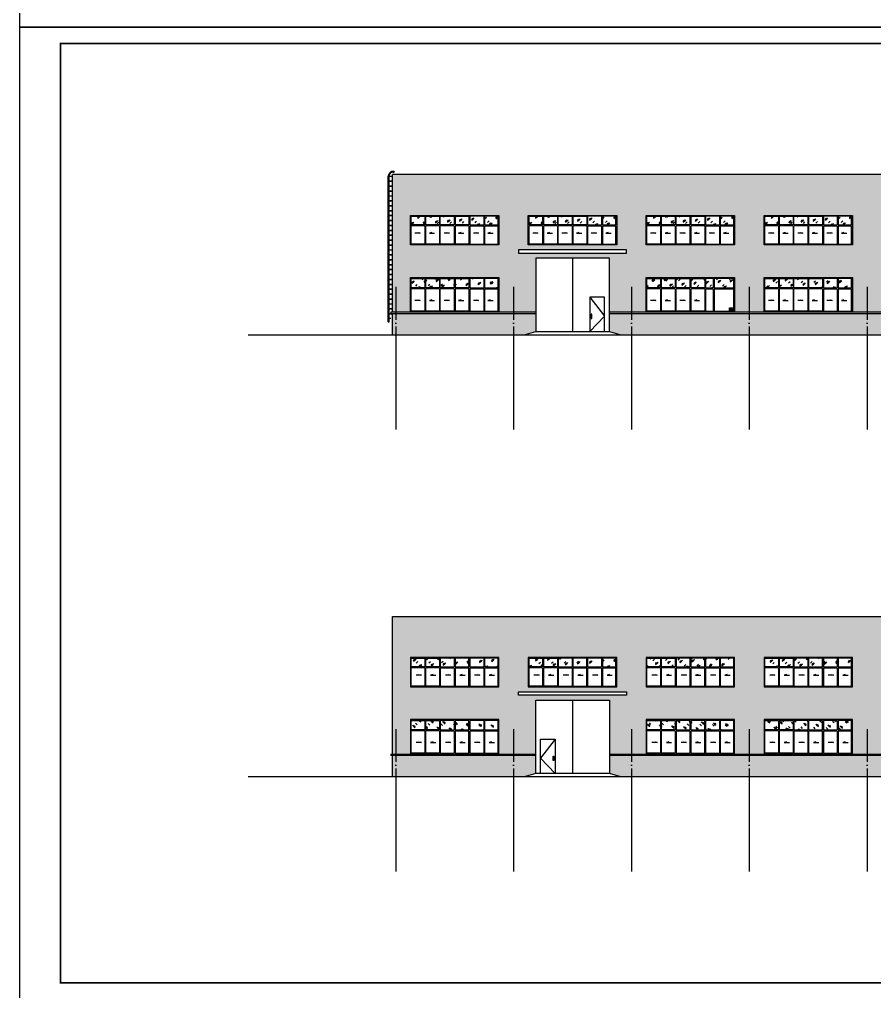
# Model space of a CAD drawing. Extents: x 39560 to 217760, y -140239 to 277665.
# Drawn here: x 39560 to 91792, y -38365 to 21035 of the extents above; entities that cross this region are included whole.
import ezdxf

# ---------------------------------------------------------------- set-up
doc = ezdxf.new("R2010")
doc.units = 0
doc.header["$LTSCALE"] = 1000
doc.header["$MEASUREMENT"] = 0
doc.linetypes.add('DOTE', pattern=[2.42, 2, -0.2, 0.02, -0.2])
for name, color, linetype in [('0-lm', 2, 'Continuous'), ('AXIS', 3, 'Continuous'), ('DOTE', 8, 'DOTE'), ('PUB_HATCH', 8, 'Continuous'), ('PUB_TITLE', 4, 'Continuous'), ('WINDOW', 4, 'Continuous'), ('WINDOW_TEXT', 7, 'Continuous'), ('图框(锁住)', 7, 'Continuous')]:
    doc.layers.add(name, color=color, linetype=linetype)
pattern_1 = [(45, (1190517.05, -4291.24), (-342.9185, 342.9185), [156.8, -403.2]), (45, (1190584.25, -4263.24), (-342.9185, 342.9185), [67.2, -492.8]), (45, (1190517.05, -4263.24), (-342.9185, 342.9185), [112, -448]), (45, (1190550.65, -4291.24), (376.1808, -376.1808), [140, -420]), (45, (1190517.05, -4319.24), (-342.9185, 342.9185), [224, -336]), (45, (1190517.05, -4235.24), (-342.9185, 342.9185), [56, -504])]

# ---------------------------------------------------------------- blocks, each defined once
blk = doc.blocks.new('5418C')
at = {"layer": 'PUB_HATCH'}
h = blk.add_hatch(dxfattribs=at)
h.set_pattern_fill('玻璃1', color=256, scale=70, style=0)
h.set_pattern_definition([(45, (1163781.3, -7954.45), (-342.92, 342.92), [156.8, -403.2]), (45, (1163848.5, -7926.45), (-342.92, 342.92), [67.2, -492.8]), (45, (1163781.3, -7926.45), (-342.92, 342.92), [112, -448]), (45, (1163814.9, -7954.45), (376.18, -376.18), [140, -420]), (45, (1163781.3, -7982.45), (-342.92, 342.92), [224, -336]), (45, (1163781.3, -7898.45), (-342.92, 342.92), [56, -504])])
h.paths.add_polyline_path([(1164606, -8032), (1163781, -8032), (1163781, -7457), (1164606, -7457)])
h.paths.add_polyline_path([(1164656, -7457), (1165506, -7457), (1165506, -8032), (1164656, -8032)])
h.paths.add_polyline_path([(1165556, -8032), (1165556, -7457), (1166406, -7457), (1166406, -8032)])
h.paths.add_polyline_path([(1166456, -8032), (1166456, -7457), (1167306, -7457), (1167306, -8032)])
h.paths.add_polyline_path([(1167356, -8032), (1167356, -7457), (1168206, -7457), (1168206, -8032)])
h.paths.add_polyline_path([(1168256, -8032), (1168256, -7457), (1169081, -7457), (1169081, -8032)])
for points in [[(1164177, -8758), (1164322, -8797), (1164001, -8797)], [(1165033, -8758), (1164888, -8797), (1165209, -8797)], [(1165965, -8758), (1166109, -8797), (1165789, -8797)], [(1166821, -8758), (1166676, -8797), (1166997, -8797)], [(1167752, -8758), (1167897, -8797), (1167576, -8797)], [(1168608, -8758), (1168463, -8797), (1168784, -8797)]]:
    blk.add_lwpolyline(points, dxfattribs=at)
at = {"layer": 'WINDOW'}
for p, q in [((1164606, -7457), (1164606, -8032)), ((1164656, -7457), (1164656, -8032)), ((1166406, -7457), (1166406, -8032)), ((1166456, -7457), (1166456, -8032)), ((1168206, -7457), (1168206, -8032)), ((1168256, -7457), (1168256, -8032)), ((1164606, -8032), (1163781, -8032)), ((1164606, -8082), (1163781, -8082)), ((1164606, -8082), (1164606, -9457)), ((1165506, -8032), (1164656, -8032)), ((1165506, -8082), (1164656, -8082)), ((1164656, -8082), (1164656, -9457)), ((1166406, -8032), (1165556, -8032)), ((1166406, -8082), (1165556, -8082)), ((1166406, -8082), (1166406, -9457)), ((1167306, -8032), (1166456, -8032)), ((1167306, -8082), (1166456, -8082)), ((1166456, -8082), (1166456, -9457)), ((1167356, -8032), (1168206, -8032)), ((1167356, -8082), (1168206, -8082)), ((1168206, -8082), (1168206, -9457)), ((1168256, -8032), (1169081, -8032)), ((1168256, -8082), (1169081, -8082)), ((1168256, -8082), (1168256, -9457))]:
    blk.add_line(p, q, dxfattribs=at)
for points in [[(1163781, -8032), (1163781, -7457), (1164606, -7457)], [(1164656, -7457), (1165506, -7457), (1165506, -8032)], [(1165556, -8032), (1165556, -7457), (1166406, -7457)], [(1166456, -7457), (1167306, -7457), (1167306, -8032)], [(1168206, -7457), (1167356, -7457), (1167356, -8032)], [(1169081, -8032), (1169081, -7457), (1168256, -7457)], [(1164606, -9457), (1163781, -9457), (1163781, -8082)], [(1165506, -8082), (1165506, -9457), (1164656, -9457)], [(1166406, -9457), (1165556, -9457), (1165556, -8082)], [(1167306, -8082), (1167306, -9457), (1166456, -9457)], [(1167356, -8082), (1167356, -9457), (1168206, -9457)], [(1168256, -9457), (1169081, -9457), (1169081, -8082)]]:
    blk.add_lwpolyline(points, dxfattribs=at)
at = {"layer": 'WINDOW_TEXT'}
blk.add_lwpolyline([(1163731, -7407), (1169131, -7407), (1169131, -9507), (1163731, -9507)], close=True, dxfattribs=at)
blk = doc.blocks.new('EWQEQWEWQ')
at = {"layer": '0-lm'}
blk.add_lwpolyline([(-2950, -2450), (-2250, -2250), (2250, -2250), (2950, -2450)], dxfattribs=at)
at = {"layer": 'PUB_HATCH'}
blk.add_lwpolyline([(1184, -1185), (1135, -1185), (1135, -1445), (1184, -1445)], close=True, dxfattribs=at)
at = {"layer": 'WINDOW'}
blk.add_lwpolyline([(1050, -150), (1950, -1300), (1050, -2250)], dxfattribs=at)
blk.add_lwpolyline([(1050, -2250), (1950, -2250), (1950, -150), (1050, -150)], close=True, dxfattribs=at)
at = {"layer": 'WINDOW_TEXT'}
blk.add_line((0, 2250), (0, -2250), dxfattribs=at)
for points in [[(-3300, 2550), (3300, 2550), (3300, 2750), (-3300, 2750)], [(-2250, -2250), (2250, -2250), (2250, 2250), (-2250, 2250)]]:
    blk.add_lwpolyline(points, close=True, dxfattribs=at)
blk = doc.blocks.new('WQEQWEQWEWEQE')
at = {"color": 0}
for p, q in [((-55, -8909), (-55, 0)), ((-55, 0), (145, 0)), ((195, 291), (245, 291)), ((195, 241), (245, 241)), ((245, 241), (245, 291)), ((-105, -8709), (-105, -9)), ((-105, -8909), (-105, -9)), ((-55, -18), (145, -18)), ((-55, -300), (145, -300)), ((-55, -318), (145, -318)), ((-55, -600), (145, -600)), ((-55, -618), (145, -618)), ((-55, -900), (145, -900)), ((-55, -918), (145, -918)), ((-55, -1200), (145, -1200)), ((-55, -1218), (145, -1218)), ((-55, -1500), (145, -1500)), ((-55, -1518), (145, -1518)), ((-55, -1800), (145, -1800)), ((-55, -1818), (145, -1818)), ((-55, -2100), (145, -2100)), ((-55, -2118), (145, -2118)), ((-55, -2400), (145, -2400)), ((-55, -2418), (145, -2418)), ((-55, -2700), (145, -2700)), ((-55, -2718), (145, -2718)), ((-55, -3000), (145, -3000)), ((-55, -3018), (145, -3018)), ((-55, -3300), (145, -3300)), ((-55, -3318), (145, -3318)), ((-55, -3600), (145, -3600)), ((-55, -3618), (145, -3618)), ((-55, -3900), (145, -3900)), ((-55, -3918), (145, -3918)), ((-55, -4200), (145, -4200)), ((-55, -4218), (145, -4218)), ((-55, -4500), (145, -4500)), ((-55, -4518), (145, -4518)), ((-55, -4800), (145, -4800)), ((-55, -4818), (145, -4818)), ((-55, -5100), (145, -5100)), ((-55, -5118), (145, -5118)), ((-55, -5400), (145, -5400)), ((-55, -5418), (145, -5418)), ((-55, -5700), (145, -5700)), ((-55, -5718), (145, -5718)), ((-55, -6000), (145, -6000)), ((-55, -6018), (145, -6018)), ((-55, -6300), (145, -6300)), ((-55, -6318), (145, -6318)), ((-55, -6600), (145, -6600)), ((-55, -6618), (145, -6618)), ((-55, -6900), (145, -6900)), ((-55, -6918), (145, -6918)), ((-55, -7200), (145, -7200)), ((-55, -7218), (145, -7218)), ((-55, -7500), (145, -7500)), ((-55, -7518), (145, -7518)), ((-55, -7800), (145, -7800)), ((-55, -7818), (145, -7818)), ((-55, -8100), (145, -8100)), ((-55, -8118), (145, -8118)), ((-55, -8909), (-105, -8909)), ((-105, -8909), (-55, -8909)), ((-55, -8400), (145, -8400)), ((-55, -8418), (145, -8418)), ((-55, -8691), (45, -8691)), ((45, -8709), (-55, -8709))]:
    blk.add_line(p, q, dxfattribs=at)
for radius, end in [(300, 180), (250, 180.00007)]:
    blk.add_arc((195, -9), radius, 90, end, dxfattribs=at)
blk = doc.blocks.new('EQWEWQQEWE')
at = {"layer": 'PUB_HATCH'}
h = blk.add_hatch(dxfattribs=at)
h.set_pattern_fill('玻璃1', color=256, scale=70, style=0)
h.set_pattern_definition([(45, (1125250, 14699), (-342.9185, 342.9185), [156.8, -403.2]), (45, (1125317.2, 14727), (-342.9185, 342.9185), [67.2, -492.8]), (45, (1125250, 14727), (-342.9185, 342.9185), [112, -448]), (45, (1125283.6, 14699), (376.1808, -376.1808), [140, -420]), (45, (1125250, 14671), (-342.9185, 342.9185), [224, -336]), (45, (1125250, 14755), (-342.9185, 342.9185), [56, -504])])
h.paths.add_polyline_path([(2700, 465), (3525, 465), (3525, 990), (2700, 990)])
h.paths.add_polyline_path([(2650, 990), (1800, 990), (1800, 465), (2650, 465)])
h.paths.add_polyline_path([(1750, 465), (1750, 990), (900, 990), (900, 465)])
h.paths.add_polyline_path([(850, 465), (850, 990), (0, 990), (0, 465)])
h.paths.add_polyline_path([(-50, 465), (-50, 990), (-900, 990), (-900, 465)])
h.paths.add_polyline_path([(-950, 465), (-950, 990), (-1775, 990), (-1775, 465)])
for points in [[(-1302, -11), (-1157, -50), (-1478, -50)], [(-446, -11), (-591, -50), (-270, -50)], [(486, -11), (631, -50), (310, -50)], [(1342, -11), (1197, -50), (1518, -50)], [(2273, -11), (2418, -50), (2097, -50)], [(3129, -11), (2984, -50), (3305, -50)]]:
    blk.add_lwpolyline(points, dxfattribs=at)
at = {"layer": 'WINDOW'}
for p, q in [((-950, 990), (-950, 465)), ((-900, 990), (-900, 465)), ((850, 990), (850, 465)), ((900, 990), (900, 465)), ((2650, 990), (2650, 465)), ((2700, 990), (2700, 465)), ((-950, 465), (-1775, 465)), ((-950, 415), (-1775, 415)), ((-950, 415), (-950, -710)), ((-50, 465), (-900, 465)), ((-50, 415), (-900, 415)), ((-900, 415), (-900, -710)), ((0, 465), (850, 465)), ((0, 415), (850, 415)), ((850, 415), (850, -710)), ((900, 465), (1750, 465)), ((900, 415), (1750, 415)), ((900, 415), (900, -710)), ((1800, 465), (2650, 465)), ((1800, 415), (2650, 415)), ((2650, 415), (2650, -710)), ((2700, 465), (3525, 465)), ((2700, 415), (3525, 415)), ((2700, 415), (2700, -710))]:
    blk.add_line(p, q, dxfattribs=at)
for points in [[(-1775, 465), (-1775, 990), (-950, 990)], [(-900, 990), (-50, 990), (-50, 465)], [(850, 990), (0, 990), (0, 465)], [(1750, 465), (1750, 990), (900, 990)], [(2650, 990), (1800, 990), (1800, 465)], [(3525, 465), (3525, 990), (2700, 990)], [(-950, -710), (-1775, -710), (-1775, 415)], [(-50, 415), (-50, -710), (-900, -710)], [(0, 415), (0, -710), (850, -710)], [(900, -710), (1750, -710), (1750, 415)], [(1800, 415), (1800, -710), (2650, -710)], [(2700, -710), (3525, -710), (3525, 415)]]:
    blk.add_lwpolyline(points, dxfattribs=at)
at = {"layer": 'WINDOW_TEXT'}
blk.add_lwpolyline([(3575, 1040), (-1825, 1040), (-1825, -760), (3575, -760)], close=True, dxfattribs=at)
blk = doc.blocks.new('QEWQEQWEQWEWQEQW')
at = {"layer": 'PUB_HATCH'}
h = blk.add_hatch(dxfattribs=at)
h.set_pattern_fill('玻璃1', color=256, scale=70, style=0)
h.set_pattern_definition([(45, (-4050, 977.53), (-342.92, 342.92), [156.8, -403.2]), (45, (-3982.8, 1005.53), (-342.92, 342.92), [67.2, -492.8]), (45, (-4050, 1005.53), (-342.92, 342.92), [112, -448]), (45, (-4016.4, 977.53), (376.18, -376.18), [140, -420]), (45, (-4050, 949.53), (-342.92, 342.92), [224, -336]), (45, (-4050, 1033.53), (-342.92, 342.92), [56, -504])])
h.paths.add_polyline_path([(-3225, 1475), (-4050, 1475), (-4050, 900), (-3225, 900)])
h.paths.add_polyline_path([(-3175, 900), (-2325, 900), (-2325, 1475), (-3175, 1475)])
h.paths.add_polyline_path([(-1425, 900), (-1425, 1475), (-2275, 1475), (-2275, 900)])
h.paths.add_polyline_path([(-525, 900), (-525, 1475), (-1375, 1475), (-1375, 900)])
h.paths.add_polyline_path([(0, 900), (0, 1475), (-475, 1475), (-475, 900)])
h.paths.add_polyline_path([(1250, 900), (1250, 1475), (50, 1475), (50, 900)])
at = {"layer": 'WINDOW'}
h = blk.add_hatch(color=1, dxfattribs=at)
edge = h.paths.add_edge_path()
edge.add_arc((1087, -425), 75, 0, 360)
at = {"color": 1}
blk.add_lwpolyline([(987, -325), (1187, -325), (1187, -525), (987, -525)], close=True, dxfattribs=at)
at = {"layer": 'PUB_HATCH'}
for points in [[(-3654, 174), (-3509, 135), (-3830, 135)], [(-2798, 174), (-2943, 135), (-2622, 135)], [(-1867, 174), (-1722, 135), (-2043, 135)], [(-1011, 174), (-1156, 135), (-835, 135)]]:
    blk.add_lwpolyline(points, dxfattribs=at)
blk.add_lwpolyline([(987, -325), (1187, -325), (1187, -525), (987, -525)], close=True, dxfattribs=at)
at = {"layer": 'WINDOW'}
for p, q in [((-3225, 1475), (-3225, 900)), ((-3175, 1475), (-3175, 900)), ((-1425, 1475), (-1425, 900)), ((-1375, 1475), (-1375, 900)), ((0, 1475), (0, 900)), ((50, 1475), (50, 900)), ((-3225, 900), (-4050, 900)), ((-3225, 850), (-4050, 850)), ((-3225, 850), (-3225, -525)), ((-2325, 900), (-3175, 900)), ((-2325, 850), (-3175, 850)), ((-3175, 850), (-3175, -525)), ((-1425, 900), (-2275, 900)), ((-1425, 850), (-2275, 850)), ((-1425, 850), (-1425, -525)), ((-525, 900), (-1375, 900)), ((-525, 850), (-1375, 850)), ((-1375, 850), (-1375, -525)), ((-475, 900), (0, 900)), ((-475, 850), (0, 850)), ((0, 850), (0, -525)), ((50, 900), (1250, 900)), ((50, 850), (1250, 850)), ((50, 850), (50, -525))]:
    blk.add_line(p, q, dxfattribs=at)
for points in [[(-4050, 900), (-4050, 1475), (-3225, 1475)], [(-3175, 1475), (-2325, 1475), (-2325, 900)], [(-2275, 900), (-2275, 1475), (-1425, 1475)], [(-1375, 1475), (-525, 1475), (-525, 900)], [(0, 1475), (-475, 1475), (-475, 900)], [(1250, 900), (1250, 1475), (50, 1475)], [(-3225, -525), (-4050, -525), (-4050, 850)], [(-2325, 850), (-2325, -525), (-3175, -525)], [(-1425, -525), (-2275, -525), (-2275, 850)], [(-525, 850), (-525, -525), (-1375, -525)], [(-475, 850), (-475, -525), (0, -525)], [(50, -525), (1250, -525), (1250, 850)]]:
    blk.add_lwpolyline(points, dxfattribs=at)
at = {"layer": 'WINDOW', "color": 1}
blk.add_circle((1087, -425), 75, dxfattribs=at)
at = {"layer": 'WINDOW_TEXT'}
blk.add_lwpolyline([(-4100, 1525), (1300, 1525), (1300, -575), (-4100, -575)], close=True, dxfattribs=at)

msp = doc.modelspace()

# ---------------------------------------------------------------- hatches: boundary and pattern name
at = {"layer": 'PUB_HATCH'}
h = msp.add_hatch(dxfattribs=at)
h.set_pattern_fill('ANSI33', color=252, scale=100, angle=45, style=0)
h.set_pattern_definition([(90, (26735.76, -600.54), (-317.5, 3e-14), []), (90, (26894.5, -441.8), (-317.5, 3e-14), [158.75, -79.375])])
h.paths.add_polyline_path([(66201.372, 7257.782), (63442.056, 7257.782), (63442.056, 9057.782), (66201.372, 9057.782), (66201.372, 11557.782), (62342.056, 11557.782), (62342.056, 3157.782), (63442.056, 3157.782), (63442.056, 5257.782), (66201.372, 5257.782)])
h.paths.add_polyline_path([(71092.056, 6457.782), (73107.656, 6457.782), (73107.656, 6757.782), (70042.056, 6757.782), (70042.056, 6957.782), (73107.656, 6957.782), (73107.656, 7257.782), (70642.056, 7257.782), (70642.056, 9057.782), (73107.656, 9057.782), (73107.656, 11557.782), (66201.372, 11557.782), (66201.372, 9057.782), (68842.056, 9057.782), (68842.056, 7257.782), (66201.372, 7257.782), (66201.372, 5257.782), (68842.056, 5257.782), (68842.056, 3157.782), (71092.056, 3157.782)])
h.paths.add_polyline_path([(81093.047, 7257.782), (77842.056, 7257.782), (77842.056, 9057.782), (81093.047, 9057.782), (81093.047, 11557.782), (73107.656, 11557.782), (73107.656, 9057.782), (76042.056, 9057.782), (76042.056, 7257.782), (73107.656, 7257.782), (73107.656, 6957.782), (76642.056, 6957.782), (76642.056, 6757.782), (73107.656, 6757.782), (73107.656, 6457.782), (75592.056, 6457.782), (75592.056, 3157.782), (77842.056, 3157.782), (77842.056, 5257.782), (81093.047, 5257.782)])
h.paths.add_polyline_path([(88107.242, 7257.782), (85042.056, 7257.782), (85042.056, 9057.782), (88107.242, 9057.782), (88107.242, 11557.782), (81093.047, 11557.782), (81093.047, 9057.782), (83242.056, 9057.782), (83242.056, 7257.782), (81093.047, 7257.782), (81093.047, 5257.782), (83242.056, 5257.782), (83242.056, 3157.782), (85042.056, 3157.782), (85042.056, 5257.782), (88107.242, 5257.782)])
h.paths.add_polyline_path([(95337.257, 7257.782), (92242.056, 7257.782), (92242.056, 9057.782), (95337.257, 9057.782), (95337.257, 11557.782), (88107.242, 11557.782), (88107.242, 9057.782), (90442.056, 9057.782), (90442.056, 7257.782), (88107.242, 7257.782), (88107.242, 5257.782), (90442.056, 5257.782), (90442.056, 3157.782), (92242.056, 3157.782), (92242.056, 5257.782), (95337.257, 5257.782)])
h.paths.add_polyline_path([(101919.81, 7257.782), (99442.056, 7257.782), (99442.056, 9057.782), (101919.81, 9057.782), (101919.81, 11557.782), (95337.257, 11557.782), (95337.257, 9057.782), (97642.056, 9057.782), (97642.056, 7257.782), (95337.257, 7257.782), (95337.257, 5257.782), (97642.056, 5257.782), (97642.056, 3157.782), (99442.056, 3157.782), (99442.056, 5257.782), (101919.81, 5257.782)])
h.paths.add_polyline_path([(107092.056, 6457.782), (109365.647, 6457.782), (109365.647, 6757.782), (106042.056, 6757.782), (106042.056, 6957.782), (109365.647, 6957.782), (109365.647, 7257.782), (106642.056, 7257.782), (106642.056, 9057.782), (109365.647, 9057.782), (109365.647, 11557.782), (101919.81, 11557.782), (101919.81, 9057.782), (104842.056, 9057.782), (104842.056, 7257.782), (101919.81, 7257.782), (101919.81, 5257.782), (104842.056, 5257.782), (104842.056, 3157.782), (107092.056, 3157.782)])
h.paths.add_polyline_path([(116164.021, 11557.782), (109365.647, 11557.782), (109365.647, 9057.782), (112042.056, 9057.782), (112042.056, 7257.782), (109365.647, 7257.782), (109365.647, 6957.782), (112642.056, 6957.782), (112642.056, 6757.782), (109365.647, 6757.782), (109365.647, 6457.782), (111592.056, 6457.782), (111592.056, 3157.782), (113842.056, 3157.782), (113842.056, 5257.782), (116164.021, 5257.782), (116164.021, 7257.782), (113842.056, 7257.782), (113842.056, 9057.782), (116164.021, 9057.782)])
h.paths.add_polyline_path([(120342.056, 11557.782), (116164.021, 11557.782), (116164.021, 9057.782), (119242.056, 9057.782), (119242.056, 7257.782), (116164.021, 7257.782), (116164.021, 5257.782), (119242.056, 5257.782), (119242.056, 3157.782), (120342.056, 3157.782)])
h = msp.add_hatch(dxfattribs=at)
h.set_pattern_fill('玻璃1', color=256, scale=70, style=0)
h.set_pattern_definition([(45, (63492.06, 8510.8), (-342.92, 342.92), [156.8, -403.2]), (45, (63559.26, 8538.8), (-342.92, 342.92), [67.2, -492.8]), (45, (63492.06, 8538.8), (-342.92, 342.92), [112, -448]), (45, (63525.66, 8510.8), (376.18, -376.18), [140, -420]), (45, (63492.06, 8482.8), (-342.92, 342.92), [224, -336]), (45, (63492.06, 8566.8), (-342.92, 342.92), [56, -504])])
h.paths.add_polyline_path([(64317.056, 9007.782), (63492.056, 9007.782), (63492.056, 8482.782), (64317.056, 8482.782)])
h.paths.add_polyline_path([(64367.056, 8482.782), (65217.056, 8482.782), (65217.056, 9007.782), (64367.056, 9007.782)])
h.paths.add_polyline_path([(66117.056, 8482.782), (66117.056, 9007.782), (65267.056, 9007.782), (65267.056, 8482.782)])
h.paths.add_polyline_path([(67017.056, 8482.782), (67017.056, 9007.782), (66167.056, 9007.782), (66167.056, 8482.782)])
h.paths.add_polyline_path([(67917.056, 8482.782), (67917.056, 9007.782), (67067.056, 9007.782), (67067.056, 8482.782)])
h.paths.add_polyline_path([(68792.056, 8482.782), (68792.056, 9007.782), (67967.056, 9007.782), (67967.056, 8482.782)])
h = msp.add_hatch(dxfattribs=at)
h.set_pattern_fill('玻璃1', color=256, scale=70, style=0)
h.set_pattern_definition([(45, (70692.06, 8510.8), (-342.92, 342.92), [156.8, -403.2]), (45, (70759.26, 8538.8), (-342.92, 342.92), [67.2, -492.8]), (45, (70692.06, 8538.8), (-342.92, 342.92), [112, -448]), (45, (70725.66, 8510.8), (376.18, -376.18), [140, -420]), (45, (70692.06, 8482.8), (-342.92, 342.92), [224, -336]), (45, (70692.06, 8566.8), (-342.92, 342.92), [56, -504])])
h.paths.add_polyline_path([(71517.056, 9007.782), (70692.056, 9007.782), (70692.056, 8482.782), (71517.056, 8482.782)])
h.paths.add_polyline_path([(71567.056, 8482.782), (72417.056, 8482.782), (72417.056, 9007.782), (71567.056, 9007.782)])
h.paths.add_polyline_path([(73317.056, 8482.782), (73317.056, 9007.782), (72467.056, 9007.782), (72467.056, 8482.782)])
h.paths.add_polyline_path([(74217.056, 8482.782), (74217.056, 9007.782), (73367.056, 9007.782), (73367.056, 8482.782)])
h.paths.add_polyline_path([(75117.056, 8482.782), (75117.056, 9007.782), (74267.056, 9007.782), (74267.056, 8482.782)])
h.paths.add_polyline_path([(75992.056, 8482.782), (75992.056, 9007.782), (75167.056, 9007.782), (75167.056, 8482.782)])
h = msp.add_hatch(dxfattribs=at)
h.set_pattern_fill('玻璃1', color=256, scale=70, style=0)
h.set_pattern_definition([(45, (77892.06, 8510.8), (-342.92, 342.92), [156.8, -403.2]), (45, (77959.26, 8538.8), (-342.92, 342.92), [67.2, -492.8]), (45, (77892.06, 8538.8), (-342.92, 342.92), [112, -448]), (45, (77925.66, 8510.8), (376.18, -376.18), [140, -420]), (45, (77892.06, 8482.8), (-342.92, 342.92), [224, -336]), (45, (77892.06, 8566.8), (-342.92, 342.92), [56, -504])])
h.paths.add_polyline_path([(78717.056, 9007.782), (77892.056, 9007.782), (77892.056, 8482.782), (78717.056, 8482.782)])
h.paths.add_polyline_path([(78767.056, 8482.782), (79617.056, 8482.782), (79617.056, 9007.782), (78767.056, 9007.782)])
h.paths.add_polyline_path([(80517.056, 8482.782), (80517.056, 9007.782), (79667.056, 9007.782), (79667.056, 8482.782)])
h.paths.add_polyline_path([(81417.056, 8482.782), (81417.056, 9007.782), (80567.056, 9007.782), (80567.056, 8482.782)])
h.paths.add_polyline_path([(82317.056, 8482.782), (82317.056, 9007.782), (81467.056, 9007.782), (81467.056, 8482.782)])
h.paths.add_polyline_path([(83192.056, 8482.782), (83192.056, 9007.782), (82367.056, 9007.782), (82367.056, 8482.782)])
h = msp.add_hatch(dxfattribs=at)
h.set_pattern_fill('玻璃1', color=256, scale=70, style=0)
h.set_pattern_definition([(45, (85092.06, 8510.8), (-342.92, 342.92), [156.8, -403.2]), (45, (85159.26, 8538.8), (-342.92, 342.92), [67.2, -492.8]), (45, (85092.06, 8538.8), (-342.92, 342.92), [112, -448]), (45, (85125.66, 8510.8), (376.18, -376.18), [140, -420]), (45, (85092.06, 8482.8), (-342.92, 342.92), [224, -336]), (45, (85092.06, 8566.8), (-342.92, 342.92), [56, -504])])
h.paths.add_polyline_path([(85917.056, 9007.782), (85092.056, 9007.782), (85092.056, 8482.782), (85917.056, 8482.782)])
h.paths.add_polyline_path([(85967.056, 8482.782), (86817.056, 8482.782), (86817.056, 9007.782), (85967.056, 9007.782)])
h.paths.add_polyline_path([(87717.056, 8482.782), (87717.056, 9007.782), (86867.056, 9007.782), (86867.056, 8482.782)])
h.paths.add_polyline_path([(88617.056, 8482.782), (88617.056, 9007.782), (87767.056, 9007.782), (87767.056, 8482.782)])
h.paths.add_polyline_path([(89517.056, 8482.782), (89517.056, 9007.782), (88667.056, 9007.782), (88667.056, 8482.782)])
h.paths.add_polyline_path([(90392.056, 8482.782), (90392.056, 9007.782), (89567.056, 9007.782), (89567.056, 8482.782)])
h = msp.add_hatch(dxfattribs=at)
h.set_pattern_fill('砂灰土', color=253, scale=100, style=0)
h.set_pattern_definition([(37.5, (-706717, -214503.03), (-12.59867, 385.36475), [0, -304, 0, -340, 0, -325]), (7.5, (-706717, -214503.03), (353.95534, 564.4292), [0, -164, 0, -274, 0, -105]), (327.5, (-706963, -214503.03), (622.82837, 1.13181), [0, -100, 0, -360, 0, -470]), (317.5, (-706963, -214503.03), (601.22532, 175.5351), [0, -50, 0, -236, 0, -270])])
h.paths.add_polyline_path([(116235.725, 1757.782), (116235.725, 3057.782), (111592.056, 3057.782), (111592.056, 1957.782), (112292.056, 1757.782)])
h.paths.add_polyline_path([(120342.056, 1757.782), (120342.056, 3057.782), (116235.725, 3057.782), (116235.725, 1757.782)])
h.paths.add_polyline_path([(106392.056, 1757.782), (107092.056, 1957.782), (107092.056, 3057.782), (102263.296, 3057.782), (102263.296, 1757.782)])
h.paths.add_polyline_path([(102263.296, 1757.782), (102263.296, 3057.782), (95200.868, 3057.782), (95200.868, 1757.782)])
h.paths.add_polyline_path([(95200.868, 1757.782), (95200.868, 3057.782), (88392.484, 3057.782), (88392.484, 1757.782)])
h.paths.add_polyline_path([(88392.484, 1757.782), (88392.484, 3057.782), (81584.1, 3057.782), (81584.1, 1757.782)])
h.paths.add_polyline_path([(81584.1, 1757.782), (81584.1, 3057.782), (75592.056, 3057.782), (75592.056, 1957.782), (76292.056, 1757.782)])
h.paths.add_polyline_path([(70392.056, 1757.782), (71092.056, 1957.782), (71092.056, 3057.782), (66341.445, 3057.782), (66341.445, 1757.782)])
h.paths.add_polyline_path([(66341.445, 1757.782), (66341.445, 3057.782), (62342.056, 3057.782), (62342.056, 1757.782)])
h = msp.add_hatch(dxfattribs=at)
h.set_pattern_fill('ANSI33', color=252, scale=100, angle=45, style=0)
h.set_pattern_definition([(90, (26735.76, 4463.2), (-317.5, 3e-14), []), (90, (26894.5, 4621.96), (-317.5, 3e-14), [158.75, -79.375])])
h.paths.add_polyline_path([(113332.415, -15450.365), (116164.021, -15450.365), (116164.021, -17950.365), (119242.056, -17950.365), (116164.021, -17950.365), (116164.021, -23850.365), (119242.056, -23850.365), (113332.415, -23850.365)])
h.paths.add_polyline_path([(116164.021, -15450.365), (109365.647, -15450.365), (109365.647, -17950.365), (112042.056, -17950.365), (112042.056, -19750.365), (109365.647, -19750.365), (109365.647, -20050.365), (112642.056, -20050.365), (112642.056, -20250.365), (109365.647, -20250.365), (109365.647, -20550.365), (111592.056, -20550.365), (111592.056, -23850.365), (113842.056, -23850.365), (116164.021, -23850.365), (116164.021, -17950.365), (113842.056, -17950.365), (116164.021, -17950.365)])
h.paths.add_polyline_path([(109365.647, -15450.365), (101919.81, -15450.365), (101919.81, -17950.365), (104842.056, -17950.365), (104842.056, -19750.365), (101919.81, -19750.365), (101919.81, -21750.365), (104842.056, -21750.365), (104842.056, -23850.365), (107092.056, -23850.365), (107092.056, -20550.365), (109365.647, -20550.365), (109365.647, -20250.365), (106042.056, -20250.365), (106042.056, -20050.365), (109365.647, -20050.365), (109365.647, -19750.365), (106642.056, -19750.365), (106642.056, -17950.365), (109365.647, -17950.365)])
h.paths.add_polyline_path([(101919.81, -15450.365), (95337.257, -15450.365), (95337.257, -17950.365), (97642.056, -17950.365), (97642.056, -19750.365), (95337.257, -19750.365), (95337.257, -21750.365), (97642.056, -21750.365), (97642.056, -23850.365), (99442.056, -23850.365), (99442.056, -21750.365), (101919.81, -21750.365), (101919.81, -19750.365), (99442.056, -19750.365), (99442.056, -17950.365), (101919.81, -17950.365)])
h.paths.add_polyline_path([(95337.257, -15450.365), (88107.242, -15450.365), (88107.242, -17950.365), (90442.056, -17950.365), (90442.056, -19750.365), (88107.242, -19750.365), (88107.242, -21750.365), (90442.056, -21750.365), (90442.056, -23850.365), (92242.056, -23850.365), (92242.056, -21750.365), (95337.257, -21750.365), (95337.257, -19750.365), (92242.056, -19750.365), (92242.056, -17950.365), (95337.257, -17950.365)])
h.paths.add_polyline_path([(88107.242, -15450.365), (81093.047, -15450.365), (81093.047, -17950.365), (83242.056, -17950.365), (83242.056, -19750.365), (81093.047, -19750.365), (81093.047, -21750.365), (83242.056, -21750.365), (83242.056, -23850.365), (85042.056, -23850.365), (85042.056, -21750.365), (88107.242, -21750.365), (88107.242, -19750.365), (85042.056, -19750.365), (85042.056, -17950.365), (88107.242, -17950.365)])
h.paths.add_polyline_path([(81093.047, -15450.365), (73107.656, -15450.365), (73107.656, -17950.365), (76042.056, -17950.365), (76042.056, -19750.365), (73107.656, -19750.365), (73107.656, -20050.365), (76642.056, -20050.365), (76642.056, -20250.365), (73107.656, -20250.365), (73107.656, -20550.365), (75592.056, -20550.365), (75592.056, -23850.365), (77842.056, -23850.365), (77842.056, -21750.365), (81093.047, -21750.365), (81093.047, -19750.365), (77842.056, -19750.365), (77842.056, -17950.365), (81093.047, -17950.365)])
h.paths.add_polyline_path([(73107.656, -15450.365), (66201.372, -15450.365), (66201.372, -17950.365), (68842.056, -17950.365), (68842.056, -19750.365), (66201.372, -19750.365), (66201.372, -21750.365), (68842.056, -21750.365), (68842.056, -23850.365), (71092.056, -23850.365), (71092.056, -20550.365), (73107.656, -20550.365), (73107.656, -20250.365), (70042.056, -20250.365), (70042.056, -20050.365), (73107.656, -20050.365), (73107.656, -19750.365), (70642.056, -19750.365), (70642.056, -17950.365), (73107.656, -17950.365)])
h.paths.add_polyline_path([(66201.372, -15450.365), (62342.056, -15450.365), (62342.056, -23850.365), (63442.056, -23850.365), (63442.056, -21750.365), (66201.372, -21750.365), (66201.372, -19750.365), (63442.056, -19750.365), (63442.056, -17950.365), (66201.372, -17950.365)])
h = msp.add_hatch(dxfattribs=at)
h.set_pattern_fill('玻璃1', color=256, scale=70, style=0)
h.set_pattern_definition(pattern_1)
h.paths.add_polyline_path([(75167.056, -18525.365), (75992.056, -18525.365), (75992.056, -18000.365), (75167.056, -18000.365)])
h.paths.add_polyline_path([(75117.056, -18000.365), (74267.056, -18000.365), (74267.056, -18525.365), (75117.056, -18525.365)])
h.paths.add_polyline_path([(74217.056, -18525.365), (74217.056, -18000.365), (73367.056, -18000.365), (73367.056, -18525.365)])
h.paths.add_polyline_path([(73317.056, -18525.365), (73317.056, -18000.365), (72467.056, -18000.365), (72467.056, -18525.365)])
h.paths.add_polyline_path([(72417.056, -18525.365), (72417.056, -18000.365), (71567.056, -18000.365), (71567.056, -18525.365)])
h.paths.add_polyline_path([(71517.056, -18525.365), (71517.056, -18000.365), (70692.056, -18000.365), (70692.056, -18525.365)])
h = msp.add_hatch(dxfattribs=at)
h.set_pattern_fill('玻璃1', color=256, scale=70, style=0)
h.set_pattern_definition(pattern_1)
h.paths.add_polyline_path([(82367.056, -18525.365), (83192.056, -18525.365), (83192.056, -18000.365), (82367.056, -18000.365)])
h.paths.add_polyline_path([(82317.056, -18000.365), (81467.056, -18000.365), (81467.056, -18525.365), (82317.056, -18525.365)])
h.paths.add_polyline_path([(81417.056, -18525.365), (81417.056, -18000.365), (80567.056, -18000.365), (80567.056, -18525.365)])
h.paths.add_polyline_path([(80517.056, -18525.365), (80517.056, -18000.365), (79667.056, -18000.365), (79667.056, -18525.365)])
h.paths.add_polyline_path([(79617.056, -18525.365), (79617.056, -18000.365), (78767.056, -18000.365), (78767.056, -18525.365)])
h.paths.add_polyline_path([(78717.056, -18525.365), (78717.056, -18000.365), (77892.056, -18000.365), (77892.056, -18525.365)])
h = msp.add_hatch(dxfattribs=at)
h.set_pattern_fill('玻璃1', color=256, scale=70, style=0)
h.set_pattern_definition(pattern_1)
h.paths.add_polyline_path([(89567.056, -18525.365), (90392.056, -18525.365), (90392.056, -18000.365), (89567.056, -18000.365)])
h.paths.add_polyline_path([(89517.056, -18000.365), (88667.056, -18000.365), (88667.056, -18525.365), (89517.056, -18525.365)])
h.paths.add_polyline_path([(88617.056, -18525.365), (88617.056, -18000.365), (87767.056, -18000.365), (87767.056, -18525.365)])
h.paths.add_polyline_path([(87717.056, -18525.365), (87717.056, -18000.365), (86867.056, -18000.365), (86867.056, -18525.365)])
h.paths.add_polyline_path([(86817.056, -18525.365), (86817.056, -18000.365), (85967.056, -18000.365), (85967.056, -18525.365)])
h.paths.add_polyline_path([(85917.056, -18525.365), (85917.056, -18000.365), (85092.056, -18000.365), (85092.056, -18525.365)])
h = msp.add_hatch(dxfattribs=at)
h.set_pattern_fill('砂灰土', color=253, scale=100, style=0)
h.set_pattern_definition([(37.5, (-699517, -241511.18), (-12.59867, 385.36475), [0, -304, 0, -340, 0, -325]), (7.5, (-699517, -241511.2), (353.95534, 564.4292), [0, -164, 0, -274, 0, -105]), (327.5, (-699763, -241511.18), (622.82837, 1.13181), [0, -100, 0, -360, 0, -470]), (317.5, (-699763, -241511.2), (601.22532, 175.5351), [0, -50, 0, -236, 0, -270])])
h.paths.add_polyline_path([(66448.386, -25250.365), (66448.386, -23950.365), (71092.056, -23950.365), (71092.056, -25050.365), (70392.056, -25250.365)])
h.paths.add_polyline_path([(62342.056, -25250.365), (62342.056, -23950.365), (66448.386, -23950.365), (66448.386, -25250.365)])
h.paths.add_polyline_path([(76292.056, -25250.365), (75592.056, -25050.365), (75592.056, -23950.365), (80420.816, -23950.365), (80420.816, -25250.365)])
h.paths.add_polyline_path([(80420.816, -25250.365), (80420.816, -23950.365), (87483.243, -23950.365), (87483.243, -25250.365)])
h.paths.add_polyline_path([(87483.243, -25250.365), (87483.243, -23950.365), (94291.628, -23950.365), (94291.628, -25250.365)])
h.paths.add_polyline_path([(94291.628, -25250.365), (94291.628, -23950.365), (101100.012, -23950.365), (101100.012, -25250.365)])
h.paths.add_polyline_path([(101100.012, -25250.365), (101100.012, -23950.365), (107092.056, -23950.365), (107092.056, -25050.365), (106392.056, -25250.365)])
h.paths.add_polyline_path([(112292.056, -25250.365), (111592.056, -25050.365), (111592.056, -23950.365), (116342.666, -23950.365), (116342.666, -25250.365)])
h.paths.add_polyline_path([(116342.666, -25250.365), (116342.666, -23950.365), (120342.056, -23950.365), (120342.056, -25250.365)])

# ---------------------------------------------------------------- linework, layer by layer
at = {"layer": '0-lm'}
for p, q in [((120342.056, 11557.782), (62342.056, 11557.782)), ((62342.056, -15450.365), (120342.056, -15450.365))]:
    msp.add_line(p, q, dxfattribs=at)
at = {"layer": 'AXIS', "color": 0}
for p, q in [((62542.056, 523.393), (62542.056, -4014.107)), ((69742.056, 523.393), (69742.056, -4014.107)), ((76942.056, 523.393), (76942.056, -4014.107)), ((84142.056, 523.393), (84142.056, -4014.107)), ((91342.056, 523.393), (91342.056, -4014.107)), ((62542.056, -26484.754), (62542.056, -31022.254)), ((69742.056, -26484.754), (69742.056, -31022.254)), ((76942.056, -26484.754), (76942.056, -31022.254)), ((84142.056, -26484.754), (84142.056, -31022.254)), ((91342.056, -26484.754), (91342.056, -31022.254))]:
    msp.add_line(p, q, dxfattribs=at)
at = {"layer": 'DOTE'}
for p, q in [((62542.056, 4686.758), (62542.056, 523.393)), ((69742.056, 4686.758), (69742.056, 523.393)), ((76942.056, 4686.758), (76942.056, 523.393)), ((84142.056, 4686.758), (84142.056, 523.393)), ((91342.056, 4686.758), (91342.056, 523.393)), ((62542.056, -22321.388), (62542.056, -26484.754)), ((69742.056, -22321.388), (69742.056, -26484.754)), ((76942.056, -22321.388), (76942.056, -26484.754)), ((84142.056, -22321.388), (84142.056, -26484.754)), ((91342.056, -22321.388), (91342.056, -26484.754))]:
    msp.add_line(p, q, dxfattribs=at)
at = {"layer": 'PUB_HATCH'}
for points in [[(63887.776, 8007.133), (64032.665, 7968.31), (63711.811, 7968.31)], [(64743.856, 8007.133), (64598.967, 7968.31), (64919.821, 7968.31)], [(65675.276, 8007.133), (65820.165, 7968.31), (65499.311, 7968.31)], [(66531.356, 8007.133), (66386.467, 7968.31), (66707.321, 7968.31)], [(67462.776, 8007.133), (67607.665, 7968.31), (67286.811, 7968.31)], [(68318.856, 8007.133), (68173.967, 7968.31), (68494.821, 7968.31)], [(71087.776, 8007.133), (71232.665, 7968.31), (70911.811, 7968.31)], [(71943.856, 8007.133), (71798.967, 7968.31), (72119.821, 7968.31)], [(72875.276, 8007.133), (73020.165, 7968.31), (72699.311, 7968.31)], [(73731.356, 8007.133), (73586.467, 7968.31), (73907.321, 7968.31)], [(74662.776, 8007.133), (74807.665, 7968.31), (74486.811, 7968.31)], [(75518.856, 8007.133), (75373.967, 7968.31), (75694.821, 7968.31)], [(78287.776, 8007.133), (78432.665, 7968.31), (78111.811, 7968.31)], [(79143.856, 8007.133), (78998.967, 7968.31), (79319.821, 7968.31)], [(80075.276, 8007.133), (80220.165, 7968.31), (79899.311, 7968.31)], [(80931.356, 8007.133), (80786.467, 7968.31), (81107.321, 7968.31)], [(81862.776, 8007.133), (82007.665, 7968.31), (81686.811, 7968.31)], [(82718.856, 8007.133), (82573.967, 7968.31), (82894.821, 7968.31)], [(85487.776, 8007.133), (85632.665, 7968.31), (85311.811, 7968.31)], [(86343.856, 8007.133), (86198.967, 7968.31), (86519.821, 7968.31)], [(87275.276, 8007.133), (87420.165, 7968.31), (87099.311, 7968.31)], [(88131.356, 8007.133), (87986.467, 7968.31), (88307.321, 7968.31)], [(89062.776, 8007.133), (89207.665, 7968.31), (88886.811, 7968.31)], [(89918.856, 8007.133), (89773.967, 7968.31), (90094.821, 7968.31)], [(71165.255, -19001.013), (71310.144, -19039.836), (70989.291, -19039.836)], [(72021.336, -19001.013), (71876.447, -19039.836), (72197.3, -19039.836)], [(72952.755, -19001.013), (73097.644, -19039.836), (72776.791, -19039.836)], [(73808.836, -19001.013), (73663.947, -19039.836), (73984.8, -19039.836)], [(74740.255, -19001.013), (74885.144, -19039.836), (74564.291, -19039.836)], [(75596.336, -19001.013), (75451.447, -19039.836), (75772.3, -19039.836)], [(78365.255, -19001.013), (78510.144, -19039.836), (78189.291, -19039.836)], [(79221.336, -19001.013), (79076.447, -19039.836), (79397.3, -19039.836)], [(80152.755, -19001.013), (80297.644, -19039.836), (79976.791, -19039.836)], [(81008.836, -19001.013), (80863.947, -19039.836), (81184.8, -19039.836)], [(81940.255, -19001.013), (82085.144, -19039.836), (81764.291, -19039.836)], [(82796.336, -19001.013), (82651.447, -19039.836), (82972.3, -19039.836)], [(85565.255, -19001.013), (85710.144, -19039.836), (85389.291, -19039.836)], [(86421.336, -19001.013), (86276.447, -19039.836), (86597.3, -19039.836)], [(87352.755, -19001.013), (87497.644, -19039.836), (87176.791, -19039.836)], [(88208.836, -19001.013), (88063.947, -19039.836), (88384.8, -19039.836)], [(89140.255, -19001.013), (89285.144, -19039.836), (88964.291, -19039.836)], [(89996.336, -19001.013), (89851.447, -19039.836), (90172.3, -19039.836)]]:
    msp.add_lwpolyline(points, dxfattribs=at)
at = {"layer": 'PUB_TITLE', "color": 0}
for points in [[(39559.763, 20560.919), (144659.763, 20560.919), (144659.763, 79960.919), (39559.763, 79960.919)], [(39559.763, -38839.081), (144659.763, -38839.081), (144659.763, 20560.919), (39559.763, 20560.919)]]:
    msp.add_lwpolyline(points, close=True, dxfattribs=at)
at = {"layer": 'PUB_TITLE', "color": 0, "const_width": 100}
msp.add_lwpolyline([(42059.763, -37839.081), (143659.763, -37839.081), (143659.763, 19560.919), (42059.763, 19560.919)], close=True, dxfattribs=at)
at = {"layer": 'WINDOW'}
for p, q in [((64317.056, 9007.782), (64317.056, 8482.782)), ((64367.056, 9007.782), (64367.056, 8482.782)), ((66117.056, 9007.782), (66117.056, 8482.782)), ((66167.056, 9007.782), (66167.056, 8482.782)), ((67917.056, 9007.782), (67917.056, 8482.782)), ((67967.056, 9007.782), (67967.056, 8482.782)), ((71517.056, 9007.782), (71517.056, 8482.782)), ((71567.056, 9007.782), (71567.056, 8482.782)), ((73317.056, 9007.782), (73317.056, 8482.782)), ((73367.056, 9007.782), (73367.056, 8482.782)), ((75117.056, 9007.782), (75117.056, 8482.782)), ((75167.056, 9007.782), (75167.056, 8482.782)), ((78717.056, 9007.782), (78717.056, 8482.782)), ((78767.056, 9007.782), (78767.056, 8482.782)), ((80517.056, 9007.782), (80517.056, 8482.782)), ((80567.056, 9007.782), (80567.056, 8482.782)), ((82317.056, 9007.782), (82317.056, 8482.782)), ((82367.056, 9007.782), (82367.056, 8482.782)), ((85917.056, 9007.782), (85917.056, 8482.782)), ((85967.056, 9007.782), (85967.056, 8482.782)), ((87717.056, 9007.782), (87717.056, 8482.782)), ((87767.056, 9007.782), (87767.056, 8482.782)), ((89517.056, 9007.782), (89517.056, 8482.782)), ((89567.056, 9007.782), (89567.056, 8482.782)), ((64317.056, 8482.782), (63492.056, 8482.782)), ((64317.056, 8432.782), (63492.056, 8432.782)), ((64317.056, 8432.782), (64317.056, 7307.782)), ((65217.056, 8482.782), (64367.056, 8482.782)), ((65217.056, 8432.782), (64367.056, 8432.782)), ((64367.056, 8432.782), (64367.056, 7307.782)), ((66117.056, 8482.782), (65267.056, 8482.782)), ((66117.056, 8432.782), (65267.056, 8432.782)), ((66117.056, 8432.782), (66117.056, 7307.782)), ((67017.056, 8482.782), (66167.056, 8482.782)), ((67017.056, 8432.782), (66167.056, 8432.782)), ((66167.056, 8432.782), (66167.056, 7307.782)), ((67067.056, 8482.782), (67917.056, 8482.782)), ((67067.056, 8432.782), (67917.056, 8432.782)), ((67917.056, 8432.782), (67917.056, 7307.782)), ((67967.056, 8482.782), (68792.056, 8482.782)), ((67967.056, 8432.782), (68792.056, 8432.782)), ((67967.056, 8432.782), (67967.056, 7307.782)), ((71517.056, 8482.782), (70692.056, 8482.782)), ((71517.056, 8432.782), (70692.056, 8432.782)), ((71517.056, 8432.782), (71517.056, 7307.782)), ((72417.056, 8482.782), (71567.056, 8482.782)), ((72417.056, 8432.782), (71567.056, 8432.782)), ((71567.056, 8432.782), (71567.056, 7307.782)), ((73317.056, 8482.782), (72467.056, 8482.782)), ((73317.056, 8432.782), (72467.056, 8432.782)), ((73317.056, 8432.782), (73317.056, 7307.782)), ((74217.056, 8482.782), (73367.056, 8482.782)), ((74217.056, 8432.782), (73367.056, 8432.782)), ((73367.056, 8432.782), (73367.056, 7307.782)), ((74267.056, 8482.782), (75117.056, 8482.782)), ((74267.056, 8432.782), (75117.056, 8432.782)), ((75117.056, 8432.782), (75117.056, 7307.782)), ((75167.056, 8482.782), (75992.056, 8482.782)), ((75167.056, 8432.782), (75992.056, 8432.782)), ((75167.056, 8432.782), (75167.056, 7307.782)), ((78717.056, 8482.782), (77892.056, 8482.782)), ((78717.056, 8432.782), (77892.056, 8432.782)), ((78717.056, 8432.782), (78717.056, 7307.782)), ((79617.056, 8482.782), (78767.056, 8482.782)), ((79617.056, 8432.782), (78767.056, 8432.782)), ((78767.056, 8432.782), (78767.056, 7307.782)), ((80517.056, 8482.782), (79667.056, 8482.782)), ((80517.056, 8432.782), (79667.056, 8432.782)), ((80517.056, 8432.782), (80517.056, 7307.782)), ((81417.056, 8482.782), (80567.056, 8482.782)), ((81417.056, 8432.782), (80567.056, 8432.782)), ((80567.056, 8432.782), (80567.056, 7307.782)), ((81467.056, 8482.782), (82317.056, 8482.782)), ((81467.056, 8432.782), (82317.056, 8432.782)), ((82317.056, 8432.782), (82317.056, 7307.782)), ((82367.056, 8482.782), (83192.056, 8482.782)), ((82367.056, 8432.782), (83192.056, 8432.782)), ((82367.056, 8432.782), (82367.056, 7307.782)), ((85917.056, 8482.782), (85092.056, 8482.782)), ((85917.056, 8432.782), (85092.056, 8432.782)), ((85917.056, 8432.782), (85917.056, 7307.782)), ((86817.056, 8482.782), (85967.056, 8482.782)), ((86817.056, 8432.782), (85967.056, 8432.782)), ((85967.056, 8432.782), (85967.056, 7307.782)), ((87717.056, 8482.782), (86867.056, 8482.782)), ((87717.056, 8432.782), (86867.056, 8432.782)), ((87717.056, 8432.782), (87717.056, 7307.782)), ((88617.056, 8482.782), (87767.056, 8482.782)), ((88617.056, 8432.782), (87767.056, 8432.782)), ((87767.056, 8432.782), (87767.056, 7307.782)), ((88667.056, 8482.782), (89517.056, 8482.782)), ((88667.056, 8432.782), (89517.056, 8432.782)), ((89517.056, 8432.782), (89517.056, 7307.782)), ((89567.056, 8482.782), (90392.056, 8482.782)), ((89567.056, 8432.782), (90392.056, 8432.782)), ((89567.056, 8432.782), (89567.056, 7307.782)), ((71517.056, -18000.365), (71517.056, -18525.365)), ((71567.056, -18000.365), (71567.056, -18525.365)), ((73317.056, -18000.365), (73317.056, -18525.365)), ((73367.056, -18000.365), (73367.056, -18525.365)), ((75117.056, -18000.365), (75117.056, -18525.365)), ((75167.056, -18000.365), (75167.056, -18525.365)), ((78717.056, -18000.365), (78717.056, -18525.365)), ((78767.056, -18000.365), (78767.056, -18525.365)), ((80517.056, -18000.365), (80517.056, -18525.365)), ((80567.056, -18000.365), (80567.056, -18525.365)), ((82317.056, -18000.365), (82317.056, -18525.365)), ((82367.056, -18000.365), (82367.056, -18525.365)), ((85917.056, -18000.365), (85917.056, -18525.365)), ((85967.056, -18000.365), (85967.056, -18525.365)), ((87717.056, -18000.365), (87717.056, -18525.365)), ((87767.056, -18000.365), (87767.056, -18525.365)), ((89517.056, -18000.365), (89517.056, -18525.365)), ((89567.056, -18000.365), (89567.056, -18525.365)), ((71517.056, -18525.365), (70692.056, -18525.365)), ((71517.056, -18575.365), (70692.056, -18575.365)), ((71517.056, -18575.365), (71517.056, -19700.365)), ((72417.056, -18525.365), (71567.056, -18525.365)), ((72417.056, -18575.365), (71567.056, -18575.365)), ((71567.056, -18575.365), (71567.056, -19700.365)), ((72467.056, -18525.365), (73317.056, -18525.365)), ((72467.056, -18575.365), (73317.056, -18575.365)), ((73317.056, -18575.365), (73317.056, -19700.365)), ((73367.056, -18525.365), (74217.056, -18525.365)), ((73367.056, -18575.365), (74217.056, -18575.365)), ((73367.056, -18575.365), (73367.056, -19700.365)), ((74267.056, -18525.365), (75117.056, -18525.365)), ((74267.056, -18575.365), (75117.056, -18575.365)), ((75117.056, -18575.365), (75117.056, -19700.365)), ((75167.056, -18525.365), (75992.056, -18525.365)), ((75167.056, -18575.365), (75992.056, -18575.365)), ((75167.056, -18575.365), (75167.056, -19700.365)), ((78717.056, -18525.365), (77892.056, -18525.365)), ((78717.056, -18575.365), (77892.056, -18575.365)), ((78717.056, -18575.365), (78717.056, -19700.365)), ((79617.056, -18525.365), (78767.056, -18525.365)), ((79617.056, -18575.365), (78767.056, -18575.365)), ((78767.056, -18575.365), (78767.056, -19700.365)), ((79667.056, -18525.365), (80517.056, -18525.365)), ((79667.056, -18575.365), (80517.056, -18575.365)), ((80517.056, -18575.365), (80517.056, -19700.365)), ((80567.056, -18525.365), (81417.056, -18525.365)), ((80567.056, -18575.365), (81417.056, -18575.365)), ((80567.056, -18575.365), (80567.056, -19700.365)), ((81467.056, -18525.365), (82317.056, -18525.365)), ((81467.056, -18575.365), (82317.056, -18575.365)), ((82317.056, -18575.365), (82317.056, -19700.365)), ((82367.056, -18525.365), (83192.056, -18525.365)), ((82367.056, -18575.365), (83192.056, -18575.365)), ((82367.056, -18575.365), (82367.056, -19700.365)), ((85917.056, -18525.365), (85092.056, -18525.365)), ((85917.056, -18575.365), (85092.056, -18575.365)), ((85917.056, -18575.365), (85917.056, -19700.365)), ((86817.056, -18525.365), (85967.056, -18525.365)), ((86817.056, -18575.365), (85967.056, -18575.365)), ((85967.056, -18575.365), (85967.056, -19700.365)), ((86867.056, -18525.365), (87717.056, -18525.365)), ((86867.056, -18575.365), (87717.056, -18575.365)), ((87717.056, -18575.365), (87717.056, -19700.365)), ((87767.056, -18525.365), (88617.056, -18525.365)), ((87767.056, -18575.365), (88617.056, -18575.365)), ((87767.056, -18575.365), (87767.056, -19700.365)), ((88667.056, -18525.365), (89517.056, -18525.365)), ((88667.056, -18575.365), (89517.056, -18575.365)), ((89517.056, -18575.365), (89517.056, -19700.365)), ((89567.056, -18525.365), (90392.056, -18525.365)), ((89567.056, -18575.365), (90392.056, -18575.365)), ((89567.056, -18575.365), (89567.056, -19700.365))]:
    msp.add_line(p, q, dxfattribs=at)
for points in [[(63492.056, 8482.782), (63492.056, 9007.782), (64317.056, 9007.782)], [(64367.056, 9007.782), (65217.056, 9007.782), (65217.056, 8482.782)], [(65267.056, 8482.782), (65267.056, 9007.782), (66117.056, 9007.782)], [(66167.056, 9007.782), (67017.056, 9007.782), (67017.056, 8482.782)], [(67917.056, 9007.782), (67067.056, 9007.782), (67067.056, 8482.782)], [(68792.056, 8482.782), (68792.056, 9007.782), (67967.056, 9007.782)], [(70692.056, 8482.782), (70692.056, 9007.782), (71517.056, 9007.782)], [(71567.056, 9007.782), (72417.056, 9007.782), (72417.056, 8482.782)], [(72467.056, 8482.782), (72467.056, 9007.782), (73317.056, 9007.782)], [(73367.056, 9007.782), (74217.056, 9007.782), (74217.056, 8482.782)], [(75117.056, 9007.782), (74267.056, 9007.782), (74267.056, 8482.782)], [(75992.056, 8482.782), (75992.056, 9007.782), (75167.056, 9007.782)], [(77892.056, 8482.782), (77892.056, 9007.782), (78717.056, 9007.782)], [(78767.056, 9007.782), (79617.056, 9007.782), (79617.056, 8482.782)], [(79667.056, 8482.782), (79667.056, 9007.782), (80517.056, 9007.782)], [(80567.056, 9007.782), (81417.056, 9007.782), (81417.056, 8482.782)], [(82317.056, 9007.782), (81467.056, 9007.782), (81467.056, 8482.782)], [(83192.056, 8482.782), (83192.056, 9007.782), (82367.056, 9007.782)], [(85092.056, 8482.782), (85092.056, 9007.782), (85917.056, 9007.782)], [(85967.056, 9007.782), (86817.056, 9007.782), (86817.056, 8482.782)], [(86867.056, 8482.782), (86867.056, 9007.782), (87717.056, 9007.782)], [(87767.056, 9007.782), (88617.056, 9007.782), (88617.056, 8482.782)], [(89517.056, 9007.782), (88667.056, 9007.782), (88667.056, 8482.782)], [(90392.056, 8482.782), (90392.056, 9007.782), (89567.056, 9007.782)], [(64317.056, 7307.782), (63492.056, 7307.782), (63492.056, 8432.782)], [(65217.056, 8432.782), (65217.056, 7307.782), (64367.056, 7307.782)], [(66117.056, 7307.782), (65267.056, 7307.782), (65267.056, 8432.782)], [(67017.056, 8432.782), (67017.056, 7307.782), (66167.056, 7307.782)], [(67067.056, 8432.782), (67067.056, 7307.782), (67917.056, 7307.782)], [(67967.056, 7307.782), (68792.056, 7307.782), (68792.056, 8432.782)], [(71517.056, 7307.782), (70692.056, 7307.782), (70692.056, 8432.782)], [(72417.056, 8432.782), (72417.056, 7307.782), (71567.056, 7307.782)], [(73317.056, 7307.782), (72467.056, 7307.782), (72467.056, 8432.782)], [(74217.056, 8432.782), (74217.056, 7307.782), (73367.056, 7307.782)], [(74267.056, 8432.782), (74267.056, 7307.782), (75117.056, 7307.782)], [(75167.056, 7307.782), (75992.056, 7307.782), (75992.056, 8432.782)], [(78717.056, 7307.782), (77892.056, 7307.782), (77892.056, 8432.782)], [(79617.056, 8432.782), (79617.056, 7307.782), (78767.056, 7307.782)], [(80517.056, 7307.782), (79667.056, 7307.782), (79667.056, 8432.782)], [(81417.056, 8432.782), (81417.056, 7307.782), (80567.056, 7307.782)], [(81467.056, 8432.782), (81467.056, 7307.782), (82317.056, 7307.782)], [(82367.056, 7307.782), (83192.056, 7307.782), (83192.056, 8432.782)], [(85917.056, 7307.782), (85092.056, 7307.782), (85092.056, 8432.782)], [(86817.056, 8432.782), (86817.056, 7307.782), (85967.056, 7307.782)], [(87717.056, 7307.782), (86867.056, 7307.782), (86867.056, 8432.782)], [(88617.056, 8432.782), (88617.056, 7307.782), (87767.056, 7307.782)], [(88667.056, 8432.782), (88667.056, 7307.782), (89517.056, 7307.782)], [(89567.056, 7307.782), (90392.056, 7307.782), (90392.056, 8432.782)], [(70692.056, -18525.365), (70692.056, -18000.365), (71517.056, -18000.365)], [(71567.056, -18000.365), (72417.056, -18000.365), (72417.056, -18525.365)], [(73317.056, -18000.365), (72467.056, -18000.365), (72467.056, -18525.365)], [(74217.056, -18525.365), (74217.056, -18000.365), (73367.056, -18000.365)], [(75117.056, -18000.365), (74267.056, -18000.365), (74267.056, -18525.365)], [(75992.056, -18525.365), (75992.056, -18000.365), (75167.056, -18000.365)], [(77892.056, -18525.365), (77892.056, -18000.365), (78717.056, -18000.365)], [(78767.056, -18000.365), (79617.056, -18000.365), (79617.056, -18525.365)], [(80517.056, -18000.365), (79667.056, -18000.365), (79667.056, -18525.365)], [(81417.056, -18525.365), (81417.056, -18000.365), (80567.056, -18000.365)], [(82317.056, -18000.365), (81467.056, -18000.365), (81467.056, -18525.365)], [(83192.056, -18525.365), (83192.056, -18000.365), (82367.056, -18000.365)], [(85092.056, -18525.365), (85092.056, -18000.365), (85917.056, -18000.365)], [(85967.056, -18000.365), (86817.056, -18000.365), (86817.056, -18525.365)], [(87717.056, -18000.365), (86867.056, -18000.365), (86867.056, -18525.365)], [(88617.056, -18525.365), (88617.056, -18000.365), (87767.056, -18000.365)], [(89517.056, -18000.365), (88667.056, -18000.365), (88667.056, -18525.365)], [(90392.056, -18525.365), (90392.056, -18000.365), (89567.056, -18000.365)], [(71517.056, -19700.365), (70692.056, -19700.365), (70692.056, -18575.365)], [(72417.056, -18575.365), (72417.056, -19700.365), (71567.056, -19700.365)], [(72467.056, -18575.365), (72467.056, -19700.365), (73317.056, -19700.365)], [(73367.056, -19700.365), (74217.056, -19700.365), (74217.056, -18575.365)], [(74267.056, -18575.365), (74267.056, -19700.365), (75117.056, -19700.365)], [(75167.056, -19700.365), (75992.056, -19700.365), (75992.056, -18575.365)], [(78717.056, -19700.365), (77892.056, -19700.365), (77892.056, -18575.365)], [(79617.056, -18575.365), (79617.056, -19700.365), (78767.056, -19700.365)], [(79667.056, -18575.365), (79667.056, -19700.365), (80517.056, -19700.365)], [(80567.056, -19700.365), (81417.056, -19700.365), (81417.056, -18575.365)], [(81467.056, -18575.365), (81467.056, -19700.365), (82317.056, -19700.365)], [(82367.056, -19700.365), (83192.056, -19700.365), (83192.056, -18575.365)], [(85917.056, -19700.365), (85092.056, -19700.365), (85092.056, -18575.365)], [(86817.056, -18575.365), (86817.056, -19700.365), (85967.056, -19700.365)], [(86867.056, -18575.365), (86867.056, -19700.365), (87717.056, -19700.365)], [(87767.056, -19700.365), (88617.056, -19700.365), (88617.056, -18575.365)], [(88667.056, -18575.365), (88667.056, -19700.365), (89517.056, -19700.365)], [(89567.056, -19700.365), (90392.056, -19700.365), (90392.056, -18575.365)]]:
    msp.add_lwpolyline(points, dxfattribs=at)
at = {"layer": 'WINDOW_TEXT'}
for points in [[(63442.056, 9057.782), (68842.056, 9057.782), (68842.056, 7257.782), (63442.056, 7257.782)], [(70642.056, 9057.782), (76042.056, 9057.782), (76042.056, 7257.782), (70642.056, 7257.782)], [(77842.056, 9057.782), (83242.056, 9057.782), (83242.056, 7257.782), (77842.056, 7257.782)], [(85042.056, 9057.782), (90442.056, 9057.782), (90442.056, 7257.782), (85042.056, 7257.782)], [(76042.056, -17950.365), (70642.056, -17950.365), (70642.056, -19750.365), (76042.056, -19750.365)], [(83242.056, -17950.365), (77842.056, -17950.365), (77842.056, -19750.365), (83242.056, -19750.365)], [(90442.056, -17950.365), (85042.056, -17950.365), (85042.056, -19750.365), (90442.056, -19750.365)]]:
    msp.add_lwpolyline(points, close=True, dxfattribs=at)
at = {"layer": '图框(锁住)', "color": 0}
for p, q in [((62342.056, 3157.782), (62342.056, 11557.782)), ((62342.056, 1757.782), (62342.056, 3057.782)), ((53537.594, 1757.782), (129146.517, 1757.782)), ((62342.056, -23850.365), (62342.056, -15450.365)), ((62342.056, -25250.365), (62342.056, -23950.365)), ((129146.517, -25250.365), (53537.594, -25250.365))]:
    msp.add_line(p, q, dxfattribs=at)
for points in [[(71092.056, 3157.782), (62242.056, 3157.782)], [(62242.056, 3157.782), (62242.056, 3057.782), (71092.056, 3057.782)], [(107092.056, 3157.782), (75592.056, 3157.782)], [(75592.056, 3057.782), (107092.056, 3057.782)], [(62242.056, -23850.365), (71092.056, -23850.365)], [(62242.056, -23850.365), (62242.056, -23950.365)], [(71092.056, -23950.365), (62242.056, -23950.365)], [(75592.056, -23850.365), (107092.056, -23850.365)], [(107092.056, -23950.365), (75592.056, -23950.365)]]:
    msp.add_lwpolyline(points, dxfattribs=at)

# ---------------------------------------------------------------- block references
for name, p in [('QEWQEQWEQWEWQEQW', (81942.056, 3733.252)), ('EQWEWQQEWE', (65267.056, -18990.246))]:
    msp.add_blockref(name, p)
at = {"layer": 'PUB_HATCH'}
for p in [(-1100289.229, 12665.229), (-1078689.229, 12665.229)]:
    msp.add_blockref('5418C', p, dxfattribs=at)
at = {"layer": 'PUB_HATCH', "xscale": -1}
for p in [(1232573.341, -14342.918), (1246973.341, -14342.918), (1254173.341, -14342.918)]:
    msp.add_blockref('5418C', p, dxfattribs=at)
at = {"layer": '图框(锁住)', "color": 0}
for name, p in [('WQEQWEQWEWEQE', (62197.027, 11466.782)), ('EWQEQWEWQ', (73342.056, 4207.782))]:
    msp.add_blockref(name, p, dxfattribs=at)
at = {"layer": '图框(锁住)', "color": 0, "xscale": -1}
msp.add_blockref('EWQEQWEWQ', (73342.056, -22800.365), dxfattribs=at)

doc.saveas('drawing.dxf')
